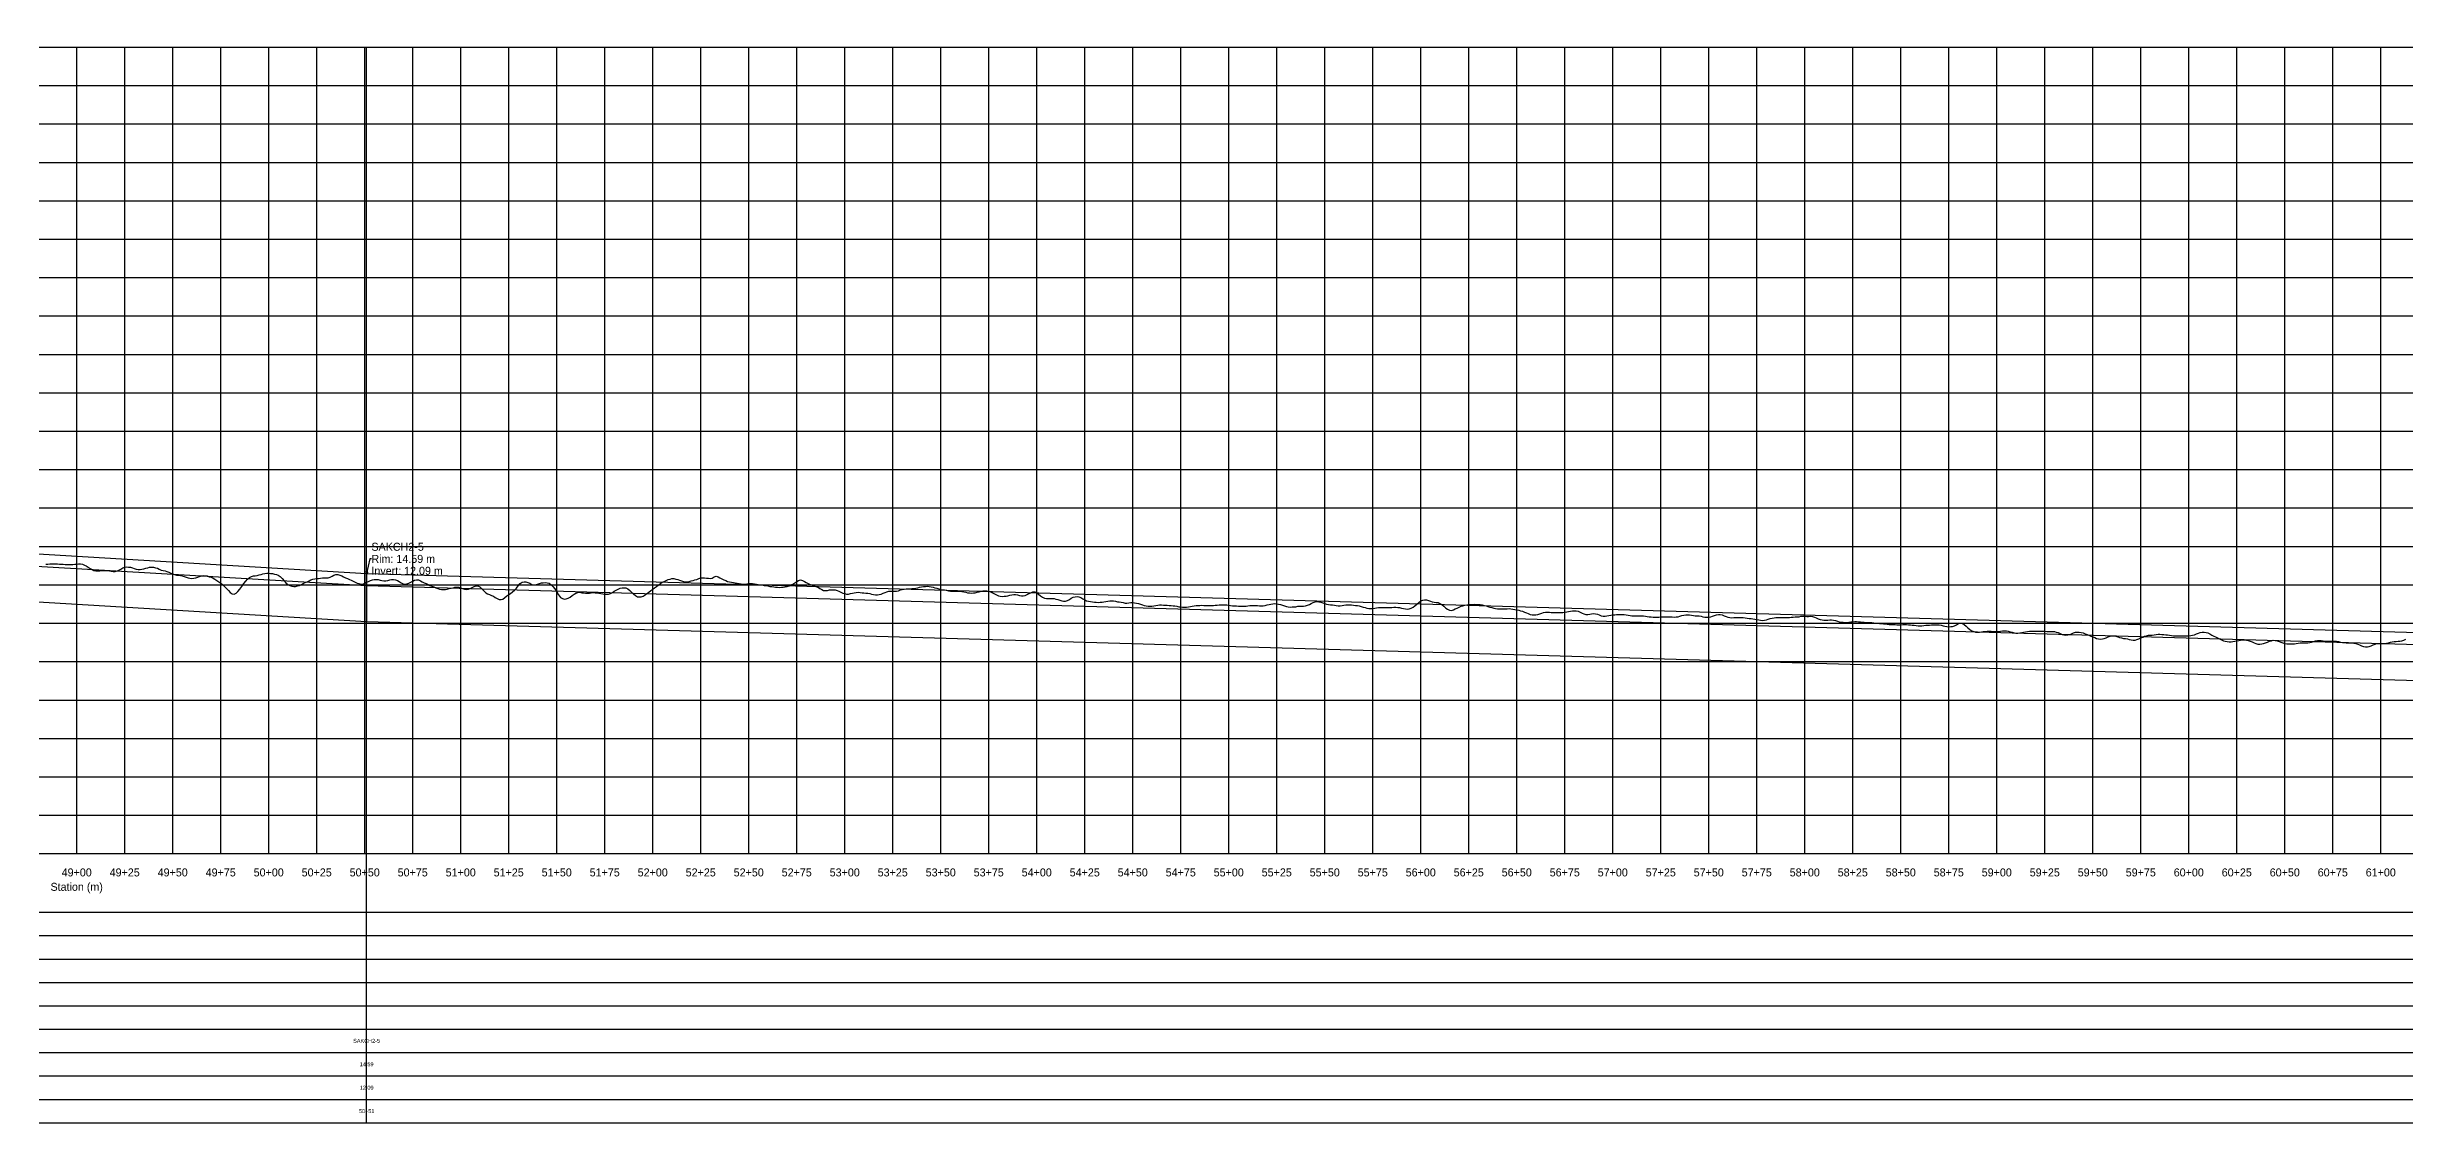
# Model space of a CAD drawing. Extents: x -64 to 9817, y -140 to 424.
# Drawn here: x 4885 to 6113, y -140 to 420 of the extents above; entities that cross this region are included whole.
import ezdxf
from ezdxf.enums import TextEntityAlignment as Align

# ---------------------------------------------------------------- set-up
doc = ezdxf.new("R2010")
doc.units = 0
for name, color, linetype in [('Annotation', 7, 'Continuous'), ('Annotation_Table', 254, 'Continuous'), ('Crown', 7, 'Continuous'), ('Grid', 254, 'Continuous'), ('Grid_Text', 7, 'Continuous'), ('Ground_Elevation', 3, 'Continuous'), ('Hydraulic_Grade', 5, 'Continuous'), ('Invert', 7, 'Continuous'), ('Structure', 7, 'Continuous')]:
    doc.layers.add(name, color=color, linetype=linetype)

msp = doc.modelspace()

# ---------------------------------------------------------------- linework, layer by layer
at = {"layer": 'Annotation', "color": 0}
msp.add_lwpolyline([(5053.5, 153.5), (5052.7, 153.5), (5051, 145.9)], dxfattribs=at)
msp.add_lwpolyline([(5051, 145.9), (5050.8, 146.9), (5051.6, 146.7)], close=True, dxfattribs=at)
at = {"layer": 'Annotation_Table', "color": 254}
for points in [[(5051, -140.2), (5051, 420)], [(-25, -30.5), (9800, -30.5)], [(-25, -42.7), (9800, -42.7)], [(-25, -54.9), (9800, -54.9)], [(-25, -67.1), (9800, -67.1)], [(-25, -79.2), (9800, -79.2)], [(-25, -91.4), (9800, -91.4)], [(-25, -103.6), (9800, -103.6)], [(-25, -115.8), (9800, -115.8)], [(-25, -128), (9800, -128)], [(-25, -140.2), (9800, -140.2)]]:
    msp.add_lwpolyline(points, dxfattribs=at)
at = {"layer": 'Crown', "color": 0}
for points in [[(3122.7, 261.3), (5051, 145.9)], [(5051, 145.9), (5051, 145.9)], [(5051, 145.9), (7550, 74.1)]]:
    msp.add_lwpolyline(points, dxfattribs=at)
at = {"layer": 'Grid', "color": 254}
for points in [[(-25, 420), (9800, 420)], [(4900, 0), (4900, 420)], [(4925, 0), (4925, 420)], [(4950, 0), (4950, 420)], [(4975, 0), (4975, 420)], [(5000, 0), (5000, 420)], [(5025, 0), (5025, 420)], [(5050, 0), (5050, 420)], [(5075, 0), (5075, 420)], [(5100, 0), (5100, 420)], [(5125, 0), (5125, 420)], [(5150, 0), (5150, 420)], [(5175, 0), (5175, 420)], [(5200, 0), (5200, 420)], [(5225, 0), (5225, 420)], [(5250, 0), (5250, 420)], [(5275, 0), (5275, 420)], [(5300, 0), (5300, 420)], [(5325, 0), (5325, 420)], [(5350, 0), (5350, 420)], [(5375, 0), (5375, 420)], [(5400, 0), (5400, 420)], [(5425, 0), (5425, 420)], [(5450, 0), (5450, 420)], [(5475, 0), (5475, 420)], [(5500, 0), (5500, 420)], [(5525, 0), (5525, 420)], [(5550, 0), (5550, 420)], [(5575, 0), (5575, 420)], [(5600, 0), (5600, 420)], [(5625, 0), (5625, 420)], [(5650, 0), (5650, 420)], [(5675, 0), (5675, 420)], [(5700, 0), (5700, 420)], [(5725, 0), (5725, 420)], [(5750, 0), (5750, 420)], [(5775, 0), (5775, 420)], [(5800, 0), (5800, 420)], [(5825, 0), (5825, 420)], [(5850, 0), (5850, 420)], [(5875, 0), (5875, 420)], [(5900, 0), (5900, 420)], [(5925, 0), (5925, 420)], [(5950, 0), (5950, 420)], [(5975, 0), (5975, 420)], [(6000, 0), (6000, 420)], [(6025, 0), (6025, 420)], [(6050, 0), (6050, 420)], [(6075, 0), (6075, 420)], [(6100, 0), (6100, 420)], [(-25, 400), (9800, 400)], [(-25, 380), (9800, 380)], [(-25, 360), (9800, 360)], [(-25, 340), (9800, 340)], [(-25, 320), (9800, 320)], [(-25, 300), (9800, 300)], [(-25, 280), (9800, 280)], [(-25, 260), (9800, 260)], [(-25, 240), (9800, 240)], [(-25, 220), (9800, 220)], [(-25, 200), (9800, 200)], [(-25, 180), (9800, 180)], [(-25, 160), (9800, 160)], [(-25, 140), (9800, 140)], [(-25, 120), (9800, 120)], [(-25, 100), (9800, 100)], [(-25, 80), (9800, 80)], [(-25, 60), (9800, 60)], [(-25, 40), (9800, 40)], [(-25, 20), (9800, 20)], [(-25, 0), (9800, 0)]]:
    msp.add_lwpolyline(points, dxfattribs=at)
at = {"layer": 'Ground_Elevation', "color": 3}
msp.add_lwpolyline([(4884, 150.7), (4885, 150.8), (4886, 150.9), (4887, 150.9), (4888, 151), (4889, 150.9), (4890, 150.9), (4891, 150.8), (4892, 150.8), (4893, 150.7), (4894, 150.6), (4895, 150.6), (4896, 150.5), (4897, 150.5), (4898, 150.6), (4899, 150.7), (4900, 150.8), (4901, 150.9), (4902, 150.9), (4903, 150.7), (4904, 150.3), (4905, 149.8), (4906, 149.1), (4907, 148.5), (4908, 147.9), (4909, 147.5), (4910, 147.2), (4911, 147.2), (4912, 147.3), (4913, 147.4), (4914, 147.5), (4915, 147.5), (4916, 147.4), (4917, 147.3), (4918, 147.1), (4919, 147), (4920, 147), (4921, 147.2), (4922, 147.6), (4923, 148.2), (4924, 148.8), (4925, 149.2), (4926, 149.3), (4927, 149.2), (4928, 149.1), (4929, 148.8), (4930, 148.5), (4931, 148.2), (4932, 148), (4933, 148), (4934, 148.1), (4935, 148.3), (4936, 148.6), (4937, 148.9), (4938, 149.2), (4939, 149.2), (4940, 149.1), (4941, 148.9), (4942, 148.6), (4943, 148.2), (4944, 147.7), (4945, 147.4), (4946, 147.2), (4947, 146.9), (4948, 146.5), (4949, 146.1), (4950, 145.7), (4951, 145.4), (4952, 145.1), (4953, 145), (4954, 144.8), (4955, 144.7), (4956, 144.3), (4957, 143.9), (4958, 143.6), (4959, 143.4), (4960, 143.3), (4961, 143.4), (4962, 143.7), (4963, 144), (4964, 144.4), (4965, 144.7), (4966, 144.8), (4967, 144.7), (4968, 144.6), (4969, 144.2), (4970, 143.9), (4971, 143.5), (4972, 142.9), (4973, 142.3), (4974, 141.6), (4975, 140.9), (4976, 140.1), (4977, 139.2), (4978, 138.1), (4979, 137.1), (4980, 136), (4981, 135.3), (4982, 135.1), (4983, 135.6), (4984, 136.5), (4985, 137.7), (4986, 139.2), (4987, 140.6), (4988, 141.9), (4989, 143), (4990, 143.8), (4991, 144.3), (4992, 144.6), (4993, 144.7), (4994, 144.9), (4995, 145.2), (4996, 145.4), (4997, 145.7), (4998, 145.9), (4999, 146), (5000, 146), (5001, 145.9), (5002, 145.8), (5003, 145.5), (5004, 145.3), (5005, 145.1), (5006, 144.4), (5007, 143.3), (5008, 142.1), (5009, 141), (5010, 140.2), (5011, 139.6), (5012, 139.3), (5013, 139.2), (5014, 139.2), (5015, 139.4), (5016, 139.7), (5017, 140.1), (5018, 140.6), (5019, 141.2), (5020, 141.6), (5021, 142.1), (5022, 142.6), (5023, 142.9), (5024, 143.1), (5025, 143.2), (5026, 143.3), (5027, 143.4), (5028, 143.6), (5029, 143.7), (5030, 143.7), (5031, 143.7), (5032, 144), (5033, 144.5), (5034, 145), (5035, 145.3), (5036, 145.3), (5037, 145.1), (5038, 144.6), (5039, 144.1), (5040, 143.6), (5041, 143.2), (5042, 142.8), (5043, 142.4), (5044, 141.9), (5045, 141.4), (5046, 140.9), (5047, 140.6), (5048, 140.4), (5049, 140.4), (5050, 140.8), (5051, 141.3), (5052, 141.8), (5053, 142.3), (5054, 142.6), (5055, 142.8), (5056, 142.8), (5057, 142.7), (5058, 142.4), (5059, 142.2), (5060, 142), (5061, 142.1), (5062, 142.3), (5063, 142.5), (5064, 142.7), (5065, 142.7), (5066, 142.6), (5067, 142.3), (5068, 141.7), (5069, 141), (5070, 140.5), (5071, 140.3), (5072, 140.5), (5073, 140.8), (5074, 141.4), (5075, 141.9), (5076, 142.4), (5077, 142.6), (5078, 142.5), (5079, 142.1), (5080, 141.6), (5081, 141.1), (5082, 140.6), (5083, 140.2), (5084, 139.7), (5085, 139.3), (5086, 138.9), (5087, 138.5), (5088, 138.1), (5089, 137.8), (5090, 137.6), (5091, 137.5), (5092, 137.6), (5093, 137.8), (5094, 138.1), (5095, 138.3), (5096, 138.5), (5097, 138.7), (5098, 138.8), (5099, 138.7), (5100, 138.5), (5101, 138.1), (5102, 137.8), (5103, 137.6), (5104, 137.7), (5105, 138.1), (5106, 138.6), (5107, 139.1), (5108, 139.5), (5109, 139.5), (5110, 138.9), (5111, 137.9), (5112, 136.8), (5113, 135.9), (5114, 135.3), (5115, 134.9), (5116, 134.5), (5117, 134), (5118, 133.4), (5119, 132.8), (5120, 132.3), (5121, 132.3), (5122, 132.6), (5123, 133.4), (5124, 134.2), (5125, 134.9), (5126, 135.5), (5127, 136.3), (5128, 137.2), (5129, 138.3), (5130, 139.5), (5131, 140.6), (5132, 141.3), (5133, 141.6), (5134, 141.5), (5135, 141.2), (5136, 140.8), (5137, 140.2), (5138, 139.9), (5139, 140), (5140, 140.3), (5141, 140.7), (5142, 141), (5143, 141.1), (5144, 141.2), (5145, 141.1), (5146, 140.8), (5147, 140.1), (5148, 139.1), (5149, 137.9), (5150, 136.3), (5151, 134.7), (5152, 133.4), (5153, 132.8), (5154, 132.6), (5155, 132.7), (5156, 133), (5157, 133.6), (5158, 134.4), (5159, 135.1), (5160, 135.7), (5161, 136), (5162, 136.1), (5163, 135.9), (5164, 135.8), (5165, 135.7), (5166, 135.6), (5167, 135.7), (5168, 135.9), (5169, 136), (5170, 135.9), (5171, 135.8), (5172, 135.7), (5173, 135.5), (5174, 135.3), (5175, 135.2), (5176, 135.1), (5177, 135.2), (5178, 135.5), (5179, 136), (5180, 136.6), (5181, 137.2), (5182, 137.8), (5183, 138.2), (5184, 138.5), (5185, 138.5), (5186, 138.4), (5187, 137.9), (5188, 137.1), (5189, 136.2), (5190, 135.3), (5191, 134.4), (5192, 133.8), (5193, 133.7), (5194, 133.8), (5195, 134.1), (5196, 134.7), (5197, 135.5), (5198, 136.2), (5199, 137), (5200, 137.7), (5201, 138.5), (5202, 139.2), (5203, 140), (5204, 140.7), (5205, 141.3), (5206, 141.8), (5207, 142.3), (5208, 142.7), (5209, 143), (5210, 143.2), (5211, 143.2), (5212, 143), (5213, 142.8), (5214, 142.4), (5215, 142.1), (5216, 141.7), (5217, 141.6), (5218, 141.6), (5219, 141.8), (5220, 142), (5221, 142.2), (5222, 142.5), (5223, 142.8), (5224, 143.3), (5225, 143.6), (5226, 143.7), (5227, 143.6), (5228, 143.5), (5229, 143.4), (5230, 143.3), (5231, 143.5), (5232, 144.2), (5233, 144.5), (5234, 144.1), (5235, 143.6), (5236, 143.1), (5237, 142.6), (5238, 142.2), (5239, 141.8), (5240, 141.5), (5241, 141.3), (5242, 141.2), (5243, 141.1), (5244, 140.9), (5245, 140.7), (5246, 140.5), (5247, 140.4), (5248, 140.4), (5249, 140.5), (5250, 140.7), (5251, 140.7), (5252, 140.6), (5253, 140.5), (5254, 140.3), (5255, 140.2), (5256, 140), (5257, 139.9), (5258, 139.7), (5259, 139.6), (5260, 139.4), (5261, 139.2), (5262, 139.1), (5263, 138.9), (5264, 138.8), (5265, 138.7), (5266, 138.6), (5267, 138.7), (5268, 138.7), (5269, 138.9), (5270, 139.1), (5271, 139.4), (5272, 139.9), (5273, 140.4), (5274, 141), (5275, 141.7), (5276, 142.3), (5277, 142.6), (5278, 142.2), (5279, 141.8), (5280, 141.2), (5281, 140.7), (5282, 140.2), (5283, 139.8), (5284, 139.5), (5285, 139.1), (5286, 138.7), (5287, 138.1), (5288, 137.6), (5289, 137.1), (5290, 137), (5291, 137.1), (5292, 137.3), (5293, 137.4), (5294, 137.4), (5295, 137.3), (5296, 137), (5297, 136.6), (5298, 136.1), (5299, 135.7), (5300, 135.4), (5301, 135.2), (5302, 135.2), (5303, 135.4), (5304, 135.6), (5305, 135.9), (5306, 136), (5307, 136.1), (5308, 136), (5309, 135.9), (5310, 135.8), (5311, 135.7), (5312, 135.6), (5313, 135.4), (5314, 135.2), (5315, 134.9), (5316, 134.8), (5317, 134.8), (5318, 135), (5319, 135.2), (5320, 135.6), (5321, 136), (5322, 136.4), (5323, 136.6), (5324, 136.7), (5325, 136.7), (5326, 136.7), (5327, 136.7), (5328, 136.9), (5329, 137.3), (5330, 137.6), (5331, 137.8), (5332, 137.9), (5333, 137.9), (5334, 137.9), (5335, 138), (5336, 138.1), (5337, 138.2), (5338, 138.4), (5339, 138.7), (5340, 139), (5341, 139.1), (5342, 139.1), (5343, 139.3), (5344, 139.2), (5345, 139), (5346, 138.8), (5347, 138.5), (5348, 138.2), (5349, 137.9), (5350, 137.6), (5351, 137.4), (5352, 137.3), (5353, 137.2), (5354, 136.9), (5355, 136.7), (5356, 136.6), (5357, 136.6), (5358, 136.6), (5359, 136.7), (5360, 136.6), (5361, 136.5), (5362, 136.3), (5363, 136.1), (5364, 135.9), (5365, 135.8), (5366, 135.7), (5367, 135.8), (5368, 135.9), (5369, 136.1), (5370, 136.3), (5371, 136.6), (5372, 136.8), (5373, 136.9), (5374, 136.9), (5375, 136.7), (5376, 136.4), (5377, 135.9), (5378, 135.3), (5379, 134.8), (5380, 134.3), (5381, 134), (5382, 133.9), (5383, 134), (5384, 134.1), (5385, 134.3), (5386, 134.6), (5387, 134.8), (5388, 134.9), (5389, 134.9), (5390, 134.7), (5391, 134.4), (5392, 134.2), (5393, 134.2), (5394, 134.4), (5395, 134.9), (5396, 135.4), (5397, 135.9), (5398, 136.3), (5399, 136.3), (5400, 135.9), (5401, 135.1), (5402, 134.2), (5403, 133.5), (5404, 133.1), (5405, 132.9), (5406, 132.9), (5407, 132.9), (5408, 132.9), (5409, 132.9), (5410, 132.6), (5411, 132.3), (5412, 132), (5413, 131.6), (5414, 131.4), (5415, 131.5), (5416, 131.9), (5417, 132.4), (5418, 133), (5419, 133.5), (5420, 133.8), (5421, 133.9), (5422, 133.7), (5423, 133.3), (5424, 132.7), (5425, 132.2), (5426, 131.7), (5427, 131.5), (5428, 131.3), (5429, 131.1), (5430, 131), (5431, 130.9), (5432, 130.8), (5433, 130.9), (5434, 131), (5435, 131.1), (5436, 131.3), (5437, 131.5), (5438, 131.6), (5439, 131.6), (5440, 131.6), (5441, 131.4), (5442, 131.2), (5443, 131.1), (5444, 130.9), (5445, 130.7), (5446, 130.5), (5447, 130.5), (5448, 130.6), (5449, 130.7), (5450, 130.7), (5451, 130.6), (5452, 130.5), (5453, 130.3), (5454, 129.9), (5455, 129.5), (5456, 129.2), (5457, 129), (5458, 128.8), (5459, 128.8), (5460, 128.9), (5461, 129.1), (5462, 129.3), (5463, 129.4), (5464, 129.5), (5465, 129.5), (5466, 129.4), (5467, 129.4), (5468, 129.4), (5469, 129.3), (5470, 129.3), (5471, 129.1), (5472, 129), (5473, 128.8), (5474, 128.6), (5475, 128.5), (5476, 128.4), (5477, 128.3), (5478, 128.4), (5479, 128.5), (5480, 128.7), (5481, 128.9), (5482, 129.1), (5483, 129.2), (5484, 129.3), (5485, 129.3), (5486, 129.4), (5487, 129.3), (5488, 129.3), (5489, 129.2), (5490, 129.2), (5491, 129.3), (5492, 129.3), (5493, 129.4), (5494, 129.4), (5495, 129.5), (5496, 129.6), (5497, 129.6), (5498, 129.6), (5499, 129.5), (5500, 129.4), (5501, 129.2), (5502, 129.1), (5503, 129), (5504, 129), (5505, 128.9), (5506, 128.8), (5507, 128.8), (5508, 128.8), (5509, 128.9), (5510, 129.1), (5511, 129.2), (5512, 129.2), (5513, 129.3), (5514, 129.2), (5515, 129.2), (5516, 129.1), (5517, 129.1), (5518, 129.1), (5519, 129.2), (5520, 129.5), (5521, 129.8), (5522, 130), (5523, 130.1), (5524, 130.2), (5525, 130.1), (5526, 129.9), (5527, 129.7), (5528, 129.4), (5529, 129), (5530, 128.7), (5531, 128.5), (5532, 128.4), (5533, 128.5), (5534, 128.5), (5535, 128.6), (5536, 128.8), (5537, 128.8), (5538, 128.9), (5539, 128.9), (5540, 129.1), (5541, 129.4), (5542, 129.8), (5543, 130.2), (5544, 130.7), (5545, 131.2), (5546, 131.3), (5547, 131.2), (5548, 131), (5549, 130.6), (5550, 130.3), (5551, 130), (5552, 129.8), (5553, 129.6), (5554, 129.5), (5555, 129.4), (5556, 129.2), (5557, 129.1), (5558, 129.1), (5559, 129.3), (5560, 129.4), (5561, 129.5), (5562, 129.5), (5563, 129.5), (5564, 129.5), (5565, 129.4), (5566, 129.3), (5567, 129.2), (5568, 129), (5569, 128.7), (5570, 128.4), (5571, 128.1), (5572, 127.9), (5573, 127.7), (5574, 127.6), (5575, 127.7), (5576, 127.8), (5577, 128), (5578, 128.1), (5579, 128.1), (5580, 128.2), (5581, 128.2), (5582, 128.1), (5583, 128.1), (5584, 128.1), (5585, 128.2), (5586, 128.3), (5587, 128.3), (5588, 128.2), (5589, 128.1), (5590, 127.9), (5591, 127.7), (5592, 127.4), (5593, 127.3), (5594, 127.4), (5595, 127.8), (5596, 128.4), (5597, 129.1), (5598, 130), (5599, 130.8), (5600, 131.6), (5601, 132), (5602, 132.2), (5603, 132.1), (5604, 131.8), (5605, 131.5), (5606, 131.2), (5607, 130.9), (5608, 130.8), (5609, 130.7), (5610, 130.3), (5611, 129.7), (5612, 128.8), (5613, 127.9), (5614, 127.3), (5615, 126.8), (5616, 126.7), (5617, 126.9), (5618, 127.4), (5619, 127.9), (5620, 128.4), (5621, 128.8), (5622, 129.1), (5623, 129.4), (5624, 129.6), (5625, 129.7), (5626, 129.8), (5627, 129.8), (5628, 129.9), (5629, 129.8), (5630, 129.8), (5631, 129.7), (5632, 129.5), (5633, 129.3), (5634, 129), (5635, 128.7), (5636, 128.4), (5637, 128.1), (5638, 127.8), (5639, 127.6), (5640, 127.5), (5641, 127.4), (5642, 127.4), (5643, 127.5), (5644, 127.5), (5645, 127.5), (5646, 127.6), (5647, 127.5), (5648, 127.3), (5649, 127.2), (5650, 127), (5651, 126.8), (5652, 126.5), (5653, 126.2), (5654, 125.8), (5655, 125.4), (5656, 125), (5657, 124.6), (5658, 124.4), (5659, 124.3), (5660, 124.3), (5661, 124.5), (5662, 124.9), (5663, 125.3), (5664, 125.6), (5665, 125.7), (5666, 125.7), (5667, 125.7), (5668, 125.6), (5669, 125.5), (5670, 125.5), (5671, 125.5), (5672, 125.6), (5673, 125.6), (5674, 125.6), (5675, 125.8), (5676, 125.9), (5677, 126.1), (5678, 126.2), (5679, 126.4), (5680, 126.5), (5681, 126.4), (5682, 126.2), (5683, 125.7), (5684, 125.2), (5685, 124.9), (5686, 124.6), (5687, 124.6), (5688, 124.7), (5689, 124.9), (5690, 125), (5691, 124.9), (5692, 124.7), (5693, 124.3), (5694, 123.9), (5695, 123.7), (5696, 123.7), (5697, 123.8), (5698, 124), (5699, 124.2), (5700, 124.3), (5701, 124.4), (5702, 124.5), (5703, 124.5), (5704, 124.5), (5705, 124.5), (5706, 124.5), (5707, 124.4), (5708, 124.2), (5709, 124), (5710, 123.9), (5711, 123.8), (5712, 123.8), (5713, 123.9), (5714, 123.9), (5715, 123.9), (5716, 123.8), (5717, 123.6), (5718, 123.5), (5719, 123.4), (5720, 123.3), (5721, 123.2), (5722, 123.1), (5723, 123.2), (5724, 123.2), (5725, 123.3), (5726, 123.4), (5727, 123.4), (5728, 123.4), (5729, 123.4), (5730, 123.4), (5731, 123.3), (5732, 123.2), (5733, 123.3), (5734, 123.4), (5735, 123.7), (5736, 124), (5737, 124.2), (5738, 124.3), (5739, 124.3), (5740, 124.3), (5741, 124.1), (5742, 124), (5743, 123.9), (5744, 123.9), (5745, 123.8), (5746, 123.6), (5747, 123.4), (5748, 123.2), (5749, 123.1), (5750, 123.2), (5751, 123.3), (5752, 123.6), (5753, 124), (5754, 124.4), (5755, 124.6), (5756, 124.5), (5757, 124.3), (5758, 123.9), (5759, 123.5), (5760, 123.1), (5761, 122.9), (5762, 122.8), (5763, 122.9), (5764, 122.9), (5765, 122.9), (5766, 122.9), (5767, 122.9), (5768, 122.9), (5769, 122.8), (5770, 122.6), (5771, 122.5), (5772, 122.4), (5773, 122.3), (5774, 122.1), (5775, 121.9), (5776, 121.7), (5777, 121.5), (5778, 121.4), (5779, 121.5), (5780, 121.7), (5781, 122.1), (5782, 122.4), (5783, 122.7), (5784, 122.8), (5785, 123), (5786, 123), (5787, 122.9), (5788, 122.9), (5789, 122.9), (5790, 123), (5791, 123), (5792, 123), (5793, 123.1), (5794, 123.2), (5795, 123.3), (5796, 123.4), (5797, 123.4), (5798, 123.6), (5799, 123.6), (5800, 123.6), (5801, 123.5), (5802, 123.5), (5803, 123.6), (5804, 123.5), (5805, 123.2), (5806, 122.8), (5807, 122.3), (5808, 121.9), (5809, 121.7), (5810, 121.5), (5811, 121.5), (5812, 121.6), (5813, 121.8), (5814, 121.8), (5815, 121.6), (5816, 121.4), (5817, 121.1), (5818, 120.8), (5819, 120.6), (5820, 120.5), (5821, 120.4), (5822, 120.4), (5823, 120.5), (5824, 120.7), (5825, 120.8), (5826, 120.9), (5827, 120.9), (5828, 120.8), (5829, 120.7), (5830, 120.6), (5831, 120.5), (5832, 120.4), (5833, 120.3), (5834, 120.3), (5835, 120.3), (5836, 120.2), (5837, 120.1), (5838, 120), (5839, 119.9), (5840, 119.8), (5841, 119.7), (5842, 119.6), (5843, 119.5), (5844, 119.4), (5845, 119.3), (5846, 119.3), (5847, 119.3), (5848, 119.2), (5849, 119.2), (5850, 119.2), (5851, 119.3), (5852, 119.3), (5853, 119.3), (5854, 119.2), (5855, 119.2), (5856, 119), (5857, 118.9), (5858, 118.8), (5859, 118.7), (5860, 118.7), (5861, 118.7), (5862, 118.8), (5863, 118.9), (5864, 119), (5865, 119), (5866, 119.1), (5867, 119.1), (5868, 119.1), (5869, 119.1), (5870, 119.1), (5871, 118.9), (5872, 118.7), (5873, 118.4), (5874, 118.2), (5875, 118.1), (5876, 118.2), (5877, 118.3), (5878, 118.7), (5879, 119.2), (5880, 119.8), (5881, 120), (5882, 119.8), (5883, 119.3), (5884, 118.5), (5885, 117.6), (5886, 116.8), (5887, 116.1), (5888, 115.6), (5889, 115.4), (5890, 115.3), (5891, 115.4), (5892, 115.5), (5893, 115.6), (5894, 115.7), (5895, 115.8), (5896, 115.8), (5897, 115.8), (5898, 115.7), (5899, 115.6), (5900, 115.6), (5901, 115.7), (5902, 115.8), (5903, 116), (5904, 116), (5905, 116), (5906, 115.8), (5907, 115.5), (5908, 115.3), (5909, 115), (5910, 114.8), (5911, 114.8), (5912, 114.9), (5913, 115.1), (5914, 115.3), (5915, 115.5), (5916, 115.7), (5917, 115.8), (5918, 115.8), (5919, 115.8), (5920, 115.8), (5921, 115.9), (5922, 115.9), (5923, 115.9), (5924, 115.9), (5925, 115.8), (5926, 115.7), (5927, 115.7), (5928, 115.7), (5929, 115.7), (5930, 115.6), (5931, 115.4), (5932, 115.1), (5933, 114.6), (5934, 114.2), (5935, 114), (5936, 113.8), (5937, 113.9), (5938, 114.1), (5939, 114.5), (5940, 114.9), (5941, 115.3), (5942, 115.4), (5943, 115.4), (5944, 115.2), (5945, 114.9), (5946, 114.5), (5947, 114.1), (5948, 113.7), (5949, 113.3), (5950, 112.9), (5951, 112.5), (5952, 112.1), (5953, 111.8), (5954, 111.7), (5955, 111.8), (5956, 112), (5957, 112.4), (5958, 112.9), (5959, 113.2), (5960, 113.4), (5961, 113.4), (5962, 113.2), (5963, 112.9), (5964, 112.6), (5965, 112.3), (5966, 112.1), (5967, 112), (5968, 111.8), (5969, 111.5), (5970, 111.3), (5971, 111.2), (5972, 111.2), (5973, 111.5), (5974, 111.9), (5975, 112.3), (5976, 112.7), (5977, 113.2), (5978, 113.5), (5979, 113.7), (5980, 113.7), (5981, 113.8), (5982, 114), (5983, 114.2), (5984, 114.3), (5985, 114.3), (5986, 114.2), (5987, 114.1), (5988, 114), (5989, 113.9), (5990, 113.8), (5991, 113.6), (5992, 113.5), (5993, 113.5), (5994, 113.4), (5995, 113.4), (5996, 113.4), (5997, 113.4), (5998, 113.4), (5999, 113.5), (6000, 113.5), (6001, 113.6), (6002, 113.8), (6003, 114), (6004, 114.4), (6005, 114.8), (6006, 115.1), (6007, 115.4), (6008, 115.4), (6009, 115.2), (6010, 115), (6011, 114.4), (6012, 113.8), (6013, 113.3), (6014, 112.9), (6015, 112.4), (6016, 111.8), (6017, 111.3), (6018, 110.9), (6019, 110.6), (6020, 110.4), (6021, 110.3), (6022, 110.3), (6023, 110.4), (6024, 110.6), (6025, 110.8), (6026, 111), (6027, 111.2), (6028, 111.3), (6029, 111.3), (6030, 111.2), (6031, 111), (6032, 110.7), (6033, 110.3), (6034, 109.8), (6035, 109.4), (6036, 109.1), (6037, 109), (6038, 109.2), (6039, 109.4), (6040, 109.7), (6041, 110.1), (6042, 110.6), (6043, 110.9), (6044, 111.1), (6045, 111), (6046, 110.8), (6047, 110.5), (6048, 110.1), (6049, 109.8), (6050, 109.5), (6051, 109.3), (6052, 109.2), (6053, 109.2), (6054, 109.2), (6055, 109.3), (6056, 109.5), (6057, 109.6), (6058, 109.7), (6059, 109.8), (6060, 109.7), (6061, 109.7), (6062, 109.8), (6063, 109.9), (6064, 110.2), (6065, 110.5), (6066, 110.8), (6067, 111), (6068, 111), (6069, 111), (6070, 110.8), (6071, 110.7), (6072, 110.6), (6073, 110.6), (6074, 110.7), (6075, 110.7), (6076, 110.7), (6077, 110.6), (6078, 110.4), (6079, 110.2), (6080, 110), (6081, 109.9), (6082, 109.8), (6083, 109.8), (6084, 109.8), (6085, 109.7), (6086, 109.6), (6087, 109.5), (6088, 109.1), (6089, 108.7), (6090, 108.3), (6091, 107.9), (6092, 107.7), (6093, 107.7), (6094, 107.9), (6095, 108.3), (6096, 108.7), (6097, 109.1), (6098, 109.4), (6099, 109.5), (6100, 109.5), (6101, 109.5), (6102, 109.5), (6103, 109.6), (6104, 109.8), (6105, 110.1), (6106, 110.3), (6107, 110.4), (6108, 110.5), (6109, 110.6), (6110, 110.7), (6111, 110.9), (6112, 111.2), (6113, 111.7)], dxfattribs=at)
at = {"layer": 'Hydraulic_Grade', "color": 5}
for points in [[(3122.7, 252.4), (5051, 139.6)], [(5051, 139.6), (5051, 139.6)], [(5051, 139.6), (7550, 67.7)]]:
    msp.add_lwpolyline(points, dxfattribs=at)
at = {"layer": 'Invert', "color": 0}
for points in [[(3122.7, 236.3), (5051, 120.9)], [(5051, 120.9), (5051, 120.9)], [(5051, 120.9), (7550, 49.1)]]:
    msp.add_lwpolyline(points, dxfattribs=at)
at = {"layer": 'Structure', "color": 0}
msp.add_lwpolyline([(5051, 145.9), (5051, 120.9)], dxfattribs=at)
msp.add_lwpolyline([(5051, 145.9), (5051, 120.9)], dxfattribs=at)

# ---------------------------------------------------------------- texts
at = {"layer": 'Annotation', "color": 0}
for s, height, p in [('SAKCH2-5', 4.17, (5053.5, 159.8)), ('Rim: 14.59 m', 4.167, (5053.5, 153.5)), ('Invert: 12.09 m', 4.167, (5053.5, 147.3))]:
    msp.add_text(s, height=height, dxfattribs=at).set_placement(p, align=Align.MIDDLE_LEFT)
at = {"layer": 'Annotation_Table', "color": 0}
for s, p in [('SAKCH2-5', (5051, -97.5)), ('14.59', (5051, -109.7)), ('12.09', (5051, -121.9)), ('50+51', (5051, -134.1))]:
    msp.add_text(s, height=2.08, dxfattribs=at).set_placement(p, align=Align.MIDDLE_CENTER)
at = {"layer": 'Grid_Text', "color": 0}
for s, height, p in [('49+00', 4.17, (4900, -7.7)), ('49+25', 4.17, (4925, -7.7)), ('49+50', 4.17, (4950, -7.7)), ('49+75', 4.17, (4975, -7.7)), ('50+00', 4.17, (5000, -7.7)), ('50+25', 4.17, (5025, -7.7)), ('50+50', 4.17, (5050, -7.7)), ('50+75', 4.17, (5075, -7.7)), ('51+00', 4.17, (5100, -7.7)), ('51+25', 4.17, (5125, -7.7)), ('51+50', 4.17, (5150, -7.7)), ('51+75', 4.17, (5175, -7.7)), ('52+00', 4.17, (5200, -7.7)), ('52+25', 4.17, (5225, -7.7)), ('52+50', 4.17, (5250, -7.7)), ('52+75', 4.17, (5275, -7.7)), ('53+00', 4.17, (5300, -7.7)), ('53+25', 4.17, (5325, -7.7)), ('53+50', 4.17, (5350, -7.7)), ('53+75', 4.17, (5375, -7.7)), ('54+00', 4.17, (5400, -7.7)), ('54+25', 4.17, (5425, -7.7)), ('54+50', 4.17, (5450, -7.7)), ('54+75', 4.17, (5475, -7.7)), ('55+00', 4.17, (5500, -7.7)), ('55+25', 4.17, (5525, -7.7)), ('55+50', 4.17, (5550, -7.7)), ('55+75', 4.17, (5575, -7.7)), ('56+00', 4.17, (5600, -7.7)), ('56+25', 4.17, (5625, -7.7)), ('56+50', 4.17, (5650, -7.7)), ('56+75', 4.17, (5675, -7.7)), ('57+00', 4.17, (5700, -7.7)), ('57+25', 4.17, (5725, -7.7)), ('57+50', 4.17, (5750, -7.7)), ('57+75', 4.17, (5775, -7.7)), ('58+00', 4.17, (5800, -7.7)), ('58+25', 4.17, (5825, -7.7)), ('58+50', 4.17, (5850, -7.7)), ('58+75', 4.17, (5875, -7.7)), ('59+00', 4.17, (5900, -7.7)), ('59+25', 4.17, (5925, -7.7)), ('59+50', 4.17, (5950, -7.7)), ('59+75', 4.17, (5975, -7.7)), ('60+00', 4.17, (6000, -7.7)), ('60+25', 4.17, (6025, -7.7)), ('60+50', 4.17, (6050, -7.7)), ('60+75', 4.17, (6075, -7.7)), ('61+00', 4.17, (6100, -7.7)), ('Station (m)', 4.167, (4900, -15.2))]:
    msp.add_text(s, height=height, dxfattribs=at).set_placement(p, align=Align.TOP_CENTER)

doc.saveas('drawing.dxf')
